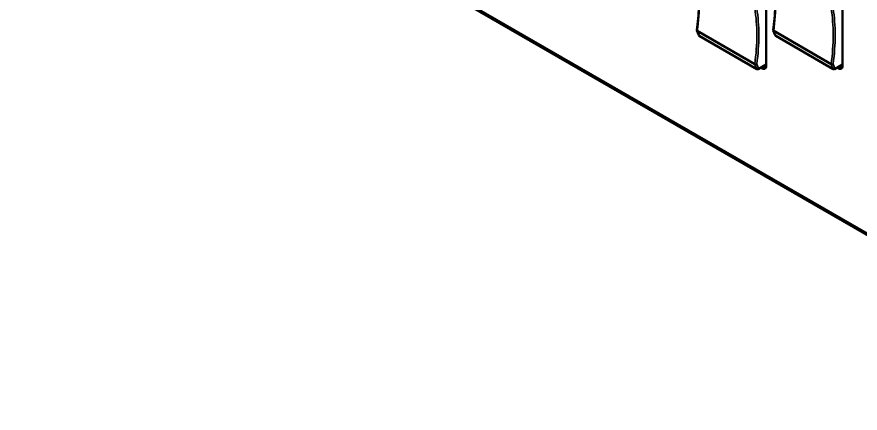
# Model space of a CAD drawing. Header units: millimetres. Extents: x 3103 to 5051, y 917 to 1856.
# Drawn here: x 3899.8 to 4048.2, y 1535.7 to 1605.4 of the extents above; entities that cross this region are included whole.
import ezdxf

# ---------------------------------------------------------------- set-up
doc = ezdxf.new("R2010")
doc.units = ezdxf.units.MM
doc.header["$LTSCALE"] = 1.8
doc.layers.add('외형선(ISO)', color=7, linetype='Continuous', lineweight=50)
doc.layers.add('좁은 외형선(ISO)', color=7, linetype='Continuous', lineweight=35)

msp = doc.modelspace()

# ---------------------------------------------------------------- linework, layer by layer
at = {"layer": '외형선(ISO)'}
for p, q in [((4103.647, 1535.656), (3900.001, 1653.231)), ((4031.669, 1608.169), (4031.669, 1596.738)), ((4045.104, 1608.169), (4045.104, 1596.738)), ((4019.786, 1602.172), (4019.477, 1602.994)), ((4029.654, 1597.085), (4019.542, 1602.923)), ((4033.221, 1602.172), (4032.912, 1602.994)), ((4043.089, 1597.085), (4032.977, 1602.923)), ((4030.007, 1596.206), (4019.895, 1602.044)), ((4043.442, 1596.206), (4033.33, 1602.044)), ((4031.669, 1597.021), (4030.257, 1596.206)), ((4045.104, 1597.021), (4043.692, 1596.206)), ((4030.962, 1596.33), (4030.717, 1596.472)), ((4044.397, 1596.33), (4044.152, 1596.472))]:
    msp.add_line(p, q, dxfattribs=at)
for centre, start, end in [((4020.02, 1602.26), 200.633, 240), ((4033.455, 1602.26), 200.633, 240), ((4030.132, 1596.423), 240, 300), ((4043.567, 1596.423), 240, 300)]:
    msp.add_arc(centre, 0.25, start, end, dxfattribs=at)
for centre, major_axis, ratio, start_param, end_param in [((4019.724, 1603.047), (-0.253, -0.029), 0.6236619, 6.1271994, 6.9829216), ((4033.159, 1603.047), (-0.253, -0.029), 0.6236619, 6.1271994, 6.9829216), ((4029.836, 1597.209), (-0.253, -0.029), 0.623673, 0.6997976, 2.2708172), ((4043.271, 1597.209), (-0.253, -0.029), 0.623673, 0.6997976, 2.2708172), ((4030.962, 1597.147), (0.5, -0.866), 0.5773503, 5.4977871, 7.0685835), ((4044.397, 1597.147), (0.5, -0.866), 0.5773503, 5.4977871, 7.0685835)]:
    msp.add_ellipse(centre, major_axis=major_axis, ratio=ratio, start_param=start_param, end_param=end_param, dxfattribs=at)
for points in [[(4019.471, 1603.043), (4019.565, 1603.743), (4019.64, 1604.436), (4019.752, 1605.803), (4019.79, 1606.478), (4019.827, 1607.807), (4019.827, 1608.462), (4019.789, 1609.746), (4019.752, 1610.377), (4019.639, 1611.612), (4019.565, 1612.216), (4019.471, 1612.806)], [(4032.906, 1603.043), (4033, 1603.743), (4033.075, 1604.436), (4033.187, 1605.803), (4033.225, 1606.478), (4033.262, 1607.807), (4033.262, 1608.462), (4033.224, 1609.746), (4033.187, 1610.377), (4033.074, 1611.612), (4033, 1612.216), (4032.906, 1612.806)]]:
    msp.add_open_spline(points, degree=3, knots=[1.40513074, 1.40513074, 1.40513074, 1.40513074, 1.4714389, 1.4714389, 1.53774706, 1.53774706, 1.60405523, 1.60405523, 1.67036339, 1.67036339, 1.73667155, 1.73667155, 1.73667155, 1.73667155], dxfattribs=at)
at = {"layer": '좁은 외형선(ISO)'}
for p, q in [((4103.44, 1536.114), (3899.794, 1653.689)), ((4019.854, 1602.096), (4019.542, 1602.923)), ((4033.289, 1602.096), (4032.977, 1602.923)), ((4029.965, 1596.258), (4019.854, 1602.096)), ((4043.4, 1596.258), (4033.289, 1602.096)), ((4029.654, 1597.085), (4029.965, 1596.258)), ((4030.309, 1596.32), (4030.012, 1597.107)), ((4031.669, 1597.106), (4030.309, 1596.32)), ((4043.089, 1597.085), (4043.4, 1596.258)), ((4043.744, 1596.32), (4043.447, 1597.107)), ((4045.104, 1597.106), (4043.744, 1596.32)), ((4031.669, 1596.738), (4030.962, 1596.33)), ((4045.104, 1596.738), (4044.397, 1596.33))]:
    msp.add_line(p, q, dxfattribs=at)
for centre, major_axis, ratio, start_param, end_param in [((3994.263, 1593.228), (18.125, 31.393), 0.5773503, 5.3315047, 5.6640696), ((4007.698, 1593.228), (18.125, 31.393), 0.5773503, 5.3315047, 5.6640696), ((4004.375, 1587.39), (-18.125, -31.393), 0.5773503, 2.189912, 2.522477), ((4004.551, 1587.287), (18.25, 31.61), 0.5773503, 5.3332904, 5.6622838), ((4017.81, 1587.39), (-18.125, -31.393), 0.5773503, 2.189912, 2.522477), ((4017.986, 1587.287), (18.25, 31.61), 0.5773503, 5.3332904, 5.6622838), ((4020.02, 1602.26), (-0.234, -0.088), 0.7378989, 0, 0.5443847), ((4020.02, 1602.26), (-0.125, -0.217), 0.5773503, 5.8408111, 6.2831853), ((4033.455, 1602.26), (-0.234, -0.088), 0.7378989, 0, 0.5443847), ((4033.455, 1602.26), (-0.125, -0.217), 0.5773503, 5.8408111, 6.2831853), ((4030.132, 1596.423), (0.234, 0.088), 0.7378989, 3.6859773, 5.2567736), ((4030.132, 1596.423), (-0.125, -0.217), 0.5773503, 5.8408111, 6.2831853), ((4030.132, 1596.423), (0.125, -0.217), 0.5773503, 0, 0.7853982), ((4043.567, 1596.423), (0.234, 0.088), 0.7378989, 3.6859773, 5.2567736), ((4043.567, 1596.423), (-0.125, -0.217), 0.5773503, 5.8408111, 6.2831853), ((4043.567, 1596.423), (0.125, -0.217), 0.5773503, 0, 0.7853982)]:
    msp.add_ellipse(centre, major_axis=major_axis, ratio=ratio, start_param=start_param, end_param=end_param, dxfattribs=at)

doc.saveas('drawing.dxf')
